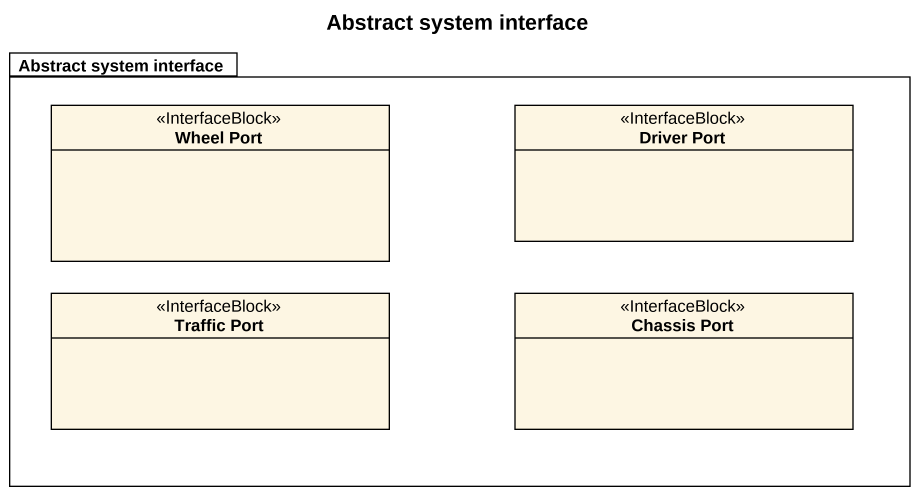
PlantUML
@startuml
title Abstract system interface
hide circle
hide empty members
package "Abstract system interface" as Abstract_system_interface {
  class "Wheel Port" as Wheel_Port <<InterfaceBlock>>
  class "Driver Port" as Driver_Port <<InterfaceBlock>>
  class "Traffic Port" as Traffic_Port <<InterfaceBlock>>
  class "Chassis Port" as Chassis_Port <<InterfaceBlock>>
}
@enduml
